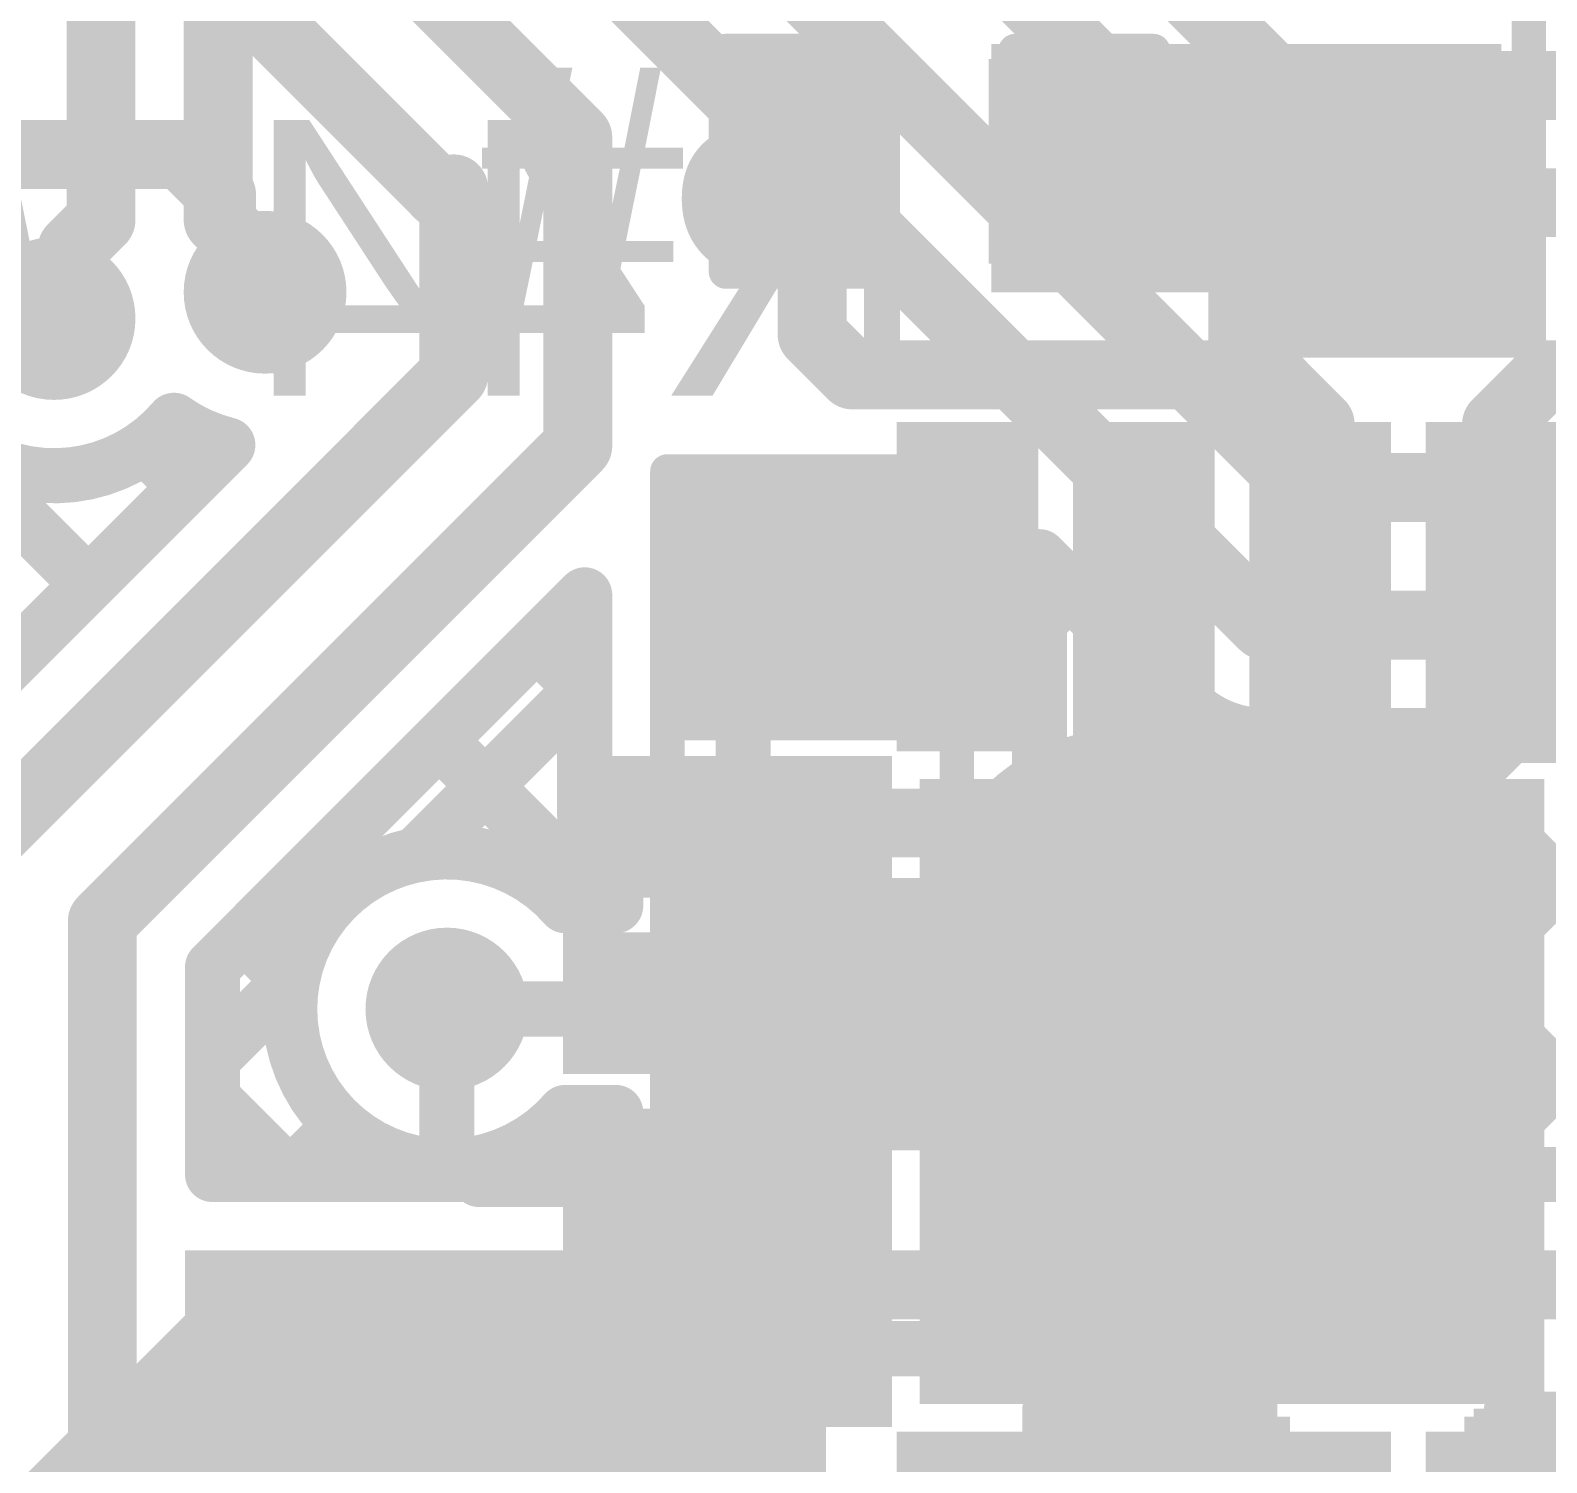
# Model space of a CAD drawing. Header units: millimetres. Extents: x -0.64 to 2.98, y -0.65 to 2.86.
# Drawn here: x 0.4636 to 0.6836, y 0.5372 to 0.745 of the extents above; entities that cross this region are included whole.
import ezdxf

# ---------------------------------------------------------------- set-up
doc = ezdxf.new("R2010")
doc.units = ezdxf.units.MM
doc.header["$MEASUREMENT"] = 0
for name, color, linetype in [('BottomLayer', 5, 'Continuous'), ('BottomOverlay', 54, 'Continuous'), ('BottomPaste', 16, 'Continuous'), ('BottomSolder', 6, 'Continuous'), ('Mechanical2', 216, 'Continuous'), ('TopLayer', 1, 'Continuous'), ('TopOverlay', 2, 'Continuous'), ('TopPaste', 8, 'Continuous'), ('TopSolder', 216, 'Continuous'), ('ViaHoleLayer', 16, 'Continuous')]:
    doc.layers.add(name, color=color, linetype=linetype)
doc.styles.add('Arial', font='', dxfattribs={"height": 0.2})
doc.styles.get('Arial').set_extended_font_data('Arial')

# ---------------------------------------------------------------- blocks, each defined once
blk = doc.blocks.new('C___0402_22')
at = {"layer": 'TopLayer'}
for points in [[(-0.0275, -0.0125), (-0.0275, 0.0125), (-0.0095, 0.0125), (-0.0095, -0.0125)], [(0.0095, -0.0125), (0.0095, 0.0125), (0.0275, 0.0125), (0.0275, -0.0125)]]:
    blk.add_hatch(color=1, dxfattribs=at).paths.add_polyline_path(points)
at = {"layer": 'TopPaste'}
for points in [[(-0.0275, -0.0125), (-0.0275, 0.0125), (-0.0095, 0.0125), (-0.0095, -0.0125)], [(0.0095, -0.0125), (0.0095, 0.0125), (0.0275, 0.0125), (0.0275, -0.0125)]]:
    blk.add_hatch(color=8, dxfattribs=at).paths.add_polyline_path(points)
at = {"layer": 'TopSolder'}
for points in [[(-0.02986, -0.01486), (-0.02986, 0.01486), (-0.00714, 0.01486), (-0.00714, -0.01486)], [(0.00714, -0.01486), (0.00714, 0.01486), (0.02986, 0.01486), (0.02986, -0.01486)]]:
    blk.add_hatch(color=216, dxfattribs=at).paths.add_polyline_path(points)
at = {"layer": 'TopOverlay', "const_width": 0.005}
for points in [[(-0.031, 0.016), (-0.031, -0.016)], [(-0.011, 0.016), (-0.031, 0.016)], [(0.031, 0.016), (0.011, 0.016)], [(0.031, 0.016), (0.031, -0.016)], [(-0.011, -0.016), (-0.031, -0.016)], [(0.031, -0.016), (0.011, -0.016)]]:
    blk.add_lwpolyline(points, dxfattribs=at)
at = {"layer": 'TopOverlay', "const_width": 0.0025}
for points in [[(-0.03225, 0.016, 1), (-0.02975, 0.016, 1)], [(-0.03225, 0.016, 1), (-0.02975, 0.016, 1)], [(-0.01225, 0.016, 1), (-0.00975, 0.016, 1)], [(0.00975, 0.016, 1), (0.01225, 0.016, 1)], [(0.02975, 0.016, 1), (0.03225, 0.016, 1)], [(0.02975, 0.016, 1), (0.03225, 0.016, 1)], [(-0.03225, -0.016, 1), (-0.02975, -0.016, 1)], [(-0.03225, -0.016, 1), (-0.02975, -0.016, 1)], [(-0.01225, -0.016, 1), (-0.00975, -0.016, 1)], [(0.00975, -0.016, 1), (0.01225, -0.016, 1)], [(0.02975, -0.016, 1), (0.03225, -0.016, 1)], [(0.02975, -0.016, 1), (0.03225, -0.016, 1)]]:
    blk.add_lwpolyline(points, format="xyb", close=True, dxfattribs=at)
blk = doc.blocks.new('RES_0603_B_80')
at = {"layer": 'BottomLayer'}
for points in [[(-0.045, -0.0175), (-0.045, 0.0175), (-0.015, 0.0175), (-0.015, -0.0175)], [(0.015, -0.0175), (0.015, 0.0175), (0.045, 0.0175), (0.045, -0.0175)]]:
    blk.add_hatch(color=5, dxfattribs=at).paths.add_polyline_path(points)
at = {"layer": 'BottomPaste'}
for points in [[(-0.045, -0.0175), (-0.045, 0.0175), (-0.015, 0.0175), (-0.015, -0.0175)], [(0.015, -0.0175), (0.015, 0.0175), (0.045, 0.0175), (0.045, -0.0175)]]:
    blk.add_hatch(color=16, dxfattribs=at).paths.add_polyline_path(points)
at = {"layer": 'BottomSolder'}
for points in [[(-0.049, -0.0215), (-0.049, 0.0215), (-0.011, 0.0215), (-0.011, -0.0215)], [(0.011, -0.0215), (0.011, 0.0215), (0.049, 0.0215), (0.049, -0.0215)]]:
    blk.add_hatch(color=6, dxfattribs=at).paths.add_polyline_path(points)
at = {"layer": 'BottomOverlay', "const_width": 0.005}
for points in [[(0.048, 0.021), (-0.048, 0.021)], [(-0.048, -0.021), (-0.048, 0.021)], [(0.048, -0.021), (0.048, 0.021)], [(0.048, -0.021), (-0.048, -0.021)]]:
    blk.add_lwpolyline(points, dxfattribs=at)
at = {"layer": 'BottomOverlay', "const_width": 0.0025}
for points in [[(-0.04925, 0.021, 1), (-0.04675, 0.021, 1)], [(-0.04925, 0.021, 1), (-0.04675, 0.021, 1)], [(0.04675, 0.021, 1), (0.04925, 0.021, 1)], [(0.04675, 0.021, 1), (0.04925, 0.021, 1)], [(-0.04925, -0.021, 1), (-0.04675, -0.021, 1)], [(-0.04925, -0.021, 1), (-0.04675, -0.021, 1)], [(0.04675, -0.021, 1), (0.04925, -0.021, 1)], [(0.04675, -0.021, 1), (0.04925, -0.021, 1)]]:
    blk.add_lwpolyline(points, format="xyb", close=True, dxfattribs=at)
blk = doc.blocks.new('16_TQFN__4X4__91')
at = {"layer": 'TopLayer'}
for points in [[(-0.04469, 0.05335), (-0.04469, 0.09311), (-0.03209, 0.09311), (-0.03209, 0.05335)], [(-0.01909, 0.05335), (-0.01909, 0.09311), (-0.0065, 0.09311), (-0.0065, 0.05335)], [(0.0065, 0.05335), (0.0065, 0.09311), (0.01909, 0.09311), (0.01909, 0.05335)], [(0.03209, 0.05335), (0.03209, 0.09311), (0.04469, 0.09311), (0.04469, 0.05335)], [(-0.09311, 0.04469), (-0.05335, 0.04469), (-0.05335, 0.03209), (-0.09311, 0.03209)], [(0.05335, 0.04469), (0.09311, 0.04469), (0.09311, 0.03209), (0.05335, 0.03209)], [(-0.04134, 0.04134), (0.04134, 0.04134), (0.04134, -0.04134), (-0.04134, -0.04134)], [(-0.09311, 0.01909), (-0.05335, 0.01909), (-0.05335, 0.0065), (-0.09311, 0.0065)], [(0.05335, 0.01909), (0.09311, 0.01909), (0.09311, 0.0065), (0.05335, 0.0065)], [(-0.09311, -0.0065), (-0.05335, -0.0065), (-0.05335, -0.01909), (-0.09311, -0.01909)], [(0.05335, -0.0065), (0.09311, -0.0065), (0.09311, -0.01909), (0.05335, -0.01909)], [(-0.09311, -0.03209), (-0.05335, -0.03209), (-0.05335, -0.04468), (-0.09311, -0.04468)], [(0.05335, -0.03209), (0.09311, -0.03209), (0.09311, -0.04468), (0.05335, -0.04468)], [(-0.04469, -0.09311), (-0.04469, -0.05335), (-0.03209, -0.05335), (-0.03209, -0.09311)], [(-0.01909, -0.09311), (-0.01909, -0.05335), (-0.0065, -0.05335), (-0.0065, -0.09311)], [(0.0065, -0.09311), (0.0065, -0.05335), (0.01909, -0.05335), (0.01909, -0.09311)], [(0.03209, -0.09311), (0.03209, -0.05335), (0.04469, -0.05335), (0.04469, -0.09311)]]:
    blk.add_hatch(color=1, dxfattribs=at).paths.add_polyline_path(points)
at = {"layer": 'TopPaste'}
for points in [[(-0.04469, 0.05335), (-0.04469, 0.09311), (-0.03209, 0.09311), (-0.03209, 0.05335)], [(-0.01909, 0.05335), (-0.01909, 0.09311), (-0.0065, 0.09311), (-0.0065, 0.05335)], [(0.0065, 0.05335), (0.0065, 0.09311), (0.01909, 0.09311), (0.01909, 0.05335)], [(0.03209, 0.05335), (0.03209, 0.09311), (0.04469, 0.09311), (0.04469, 0.05335)], [(-0.09311, 0.04469), (-0.05335, 0.04469), (-0.05335, 0.03209), (-0.09311, 0.03209)], [(0.05335, 0.04469), (0.09311, 0.04469), (0.09311, 0.03209), (0.05335, 0.03209)], [(-0.02598, 0.02598), (0.02598, 0.02598), (0.02598, -0.02598), (-0.02598, -0.02598)], [(-0.09311, 0.01909), (-0.05335, 0.01909), (-0.05335, 0.0065), (-0.09311, 0.0065)], [(0.05335, 0.01909), (0.09311, 0.01909), (0.09311, 0.0065), (0.05335, 0.0065)], [(-0.09311, -0.0065), (-0.05335, -0.0065), (-0.05335, -0.01909), (-0.09311, -0.01909)], [(0.05335, -0.0065), (0.09311, -0.0065), (0.09311, -0.01909), (0.05335, -0.01909)], [(-0.09311, -0.03209), (-0.05335, -0.03209), (-0.05335, -0.04468), (-0.09311, -0.04468)], [(0.05335, -0.03209), (0.09311, -0.03209), (0.09311, -0.04468), (0.05335, -0.04468)], [(-0.04469, -0.09311), (-0.04469, -0.05335), (-0.03209, -0.05335), (-0.03209, -0.09311)], [(-0.01909, -0.09311), (-0.01909, -0.05335), (-0.0065, -0.05335), (-0.0065, -0.09311)], [(0.0065, -0.09311), (0.0065, -0.05335), (0.01909, -0.05335), (0.01909, -0.09311)], [(0.03209, -0.09311), (0.03209, -0.05335), (0.04469, -0.05335), (0.04469, -0.09311)]]:
    blk.add_hatch(color=8, dxfattribs=at).paths.add_polyline_path(points)
at = {"layer": 'TopSolder'}
for points in [[(-0.04868, 0.04935), (-0.04868, 0.09711), (-0.02809, 0.09711), (-0.02809, 0.04935)], [(-0.02309, 0.04935), (-0.02309, 0.09711), (-0.0025, 0.09711), (-0.0025, 0.04935)], [(0.0025, 0.04935), (0.0025, 0.09711), (0.02309, 0.09711), (0.02309, 0.04935)], [(0.02809, 0.04935), (0.02809, 0.09711), (0.04868, 0.09711), (0.04868, 0.04935)], [(-0.09711, 0.04869), (-0.04935, 0.04869), (-0.04935, 0.02809), (-0.09711, 0.02809)], [(0.04935, 0.04869), (0.09711, 0.04869), (0.09711, 0.02809), (0.04935, 0.02809)], [(-0.04534, 0.04534), (0.04534, 0.04534), (0.04534, -0.04534), (-0.04534, -0.04534)], [(-0.09711, 0.02309), (-0.04935, 0.02309), (-0.04935, 0.0025), (-0.09711, 0.0025)], [(0.04935, 0.02309), (0.09711, 0.02309), (0.09711, 0.0025), (0.04935, 0.0025)], [(-0.09711, -0.0025), (-0.04935, -0.0025), (-0.04935, -0.02309), (-0.09711, -0.02309)], [(0.04935, -0.0025), (0.09711, -0.0025), (0.09711, -0.02309), (0.04935, -0.02309)], [(-0.09711, -0.02809), (-0.04935, -0.02809), (-0.04935, -0.04868), (-0.09711, -0.04868)], [(0.04935, -0.02809), (0.09711, -0.02809), (0.09711, -0.04868), (0.04935, -0.04868)], [(-0.04868, -0.09711), (-0.04868, -0.04935), (-0.02809, -0.04935), (-0.02809, -0.09711)], [(-0.02309, -0.09711), (-0.02309, -0.04935), (-0.0025, -0.04935), (-0.0025, -0.09711)], [(0.0025, -0.09711), (0.0025, -0.04935), (0.02309, -0.04935), (0.02309, -0.09711)], [(0.02809, -0.09711), (0.02809, -0.04935), (0.04868, -0.04935), (0.04868, -0.09711)]]:
    blk.add_hatch(color=216, dxfattribs=at).paths.add_polyline_path(points)
at = {"layer": 'TopOverlay', "const_width": 0.005}
for points in [[(-0.08071, 0.08071), (-0.08071, 0.05728)], [(-0.08071, 0.08071), (-0.05728, 0.08071)], [(0.05728, 0.08071), (0.08071, 0.08071)], [(0.08071, 0.08071), (0.08071, 0.05728)], [(-0.105, 0.043), (-0.1, 0.038)], [(-0.105, 0.043), (-0.105, 0.033)], [(-0.1, 0.038), (-0.105, 0.033)], [(-0.08071, -0.05728), (-0.08071, -0.08071)], [(0.08071, -0.05728), (0.08071, -0.08071)], [(-0.08071, -0.08071), (-0.05728, -0.08071)], [(0.05728, -0.08071), (0.08071, -0.08071)]]:
    blk.add_lwpolyline(points, dxfattribs=at)
at = {"layer": 'TopOverlay', "const_width": 0.0025}
for points in [[(-0.08196, 0.08071, 1), (-0.07946, 0.08071, 1)], [(-0.08196, 0.08071, 1), (-0.07946, 0.08071, 1)], [(-0.05853, 0.08071, 1), (-0.05603, 0.08071, 1)], [(0.05603, 0.08071, 1), (0.05853, 0.08071, 1)], [(0.07946, 0.08071, 1), (0.08196, 0.08071, 1)], [(0.07946, 0.08071, 1), (0.08196, 0.08071, 1)], [(-0.08196, 0.05728, 1), (-0.07946, 0.05728, 1)], [(0.07946, 0.05728, 1), (0.08196, 0.05728, 1)], [(-0.10625, 0.043, 1), (-0.10375, 0.043, 1)], [(-0.10625, 0.043, 1), (-0.10375, 0.043, 1)], [(-0.10125, 0.038, 1), (-0.09875, 0.038, 1)], [(-0.10125, 0.038, 1), (-0.09875, 0.038, 1)], [(-0.10625, 0.033, 1), (-0.10375, 0.033, 1)], [(-0.10625, 0.033, 1), (-0.10375, 0.033, 1)], [(-0.08196, -0.05728, 1), (-0.07946, -0.05728, 1)], [(0.07946, -0.05728, 1), (0.08196, -0.05728, 1)], [(-0.08196, -0.08071, 1), (-0.07946, -0.08071, 1)], [(-0.08196, -0.08071, 1), (-0.07946, -0.08071, 1)], [(-0.05853, -0.08071, 1), (-0.05603, -0.08071, 1)], [(0.05603, -0.08071, 1), (0.05853, -0.08071, 1)], [(0.07946, -0.08071, 1), (0.08196, -0.08071, 1)], [(0.07946, -0.08071, 1), (0.08196, -0.08071, 1)]]:
    blk.add_lwpolyline(points, format="xyb", close=True, dxfattribs=at)
blk = doc.blocks.new('SOLDER_BRIDGE_105')
at = {"layer": 'TopLayer'}
for points in [[(-0.045, -0.0175), (-0.045, 0.0175), (-0.015, 0.0175), (-0.015, -0.0175)], [(0.015, -0.0175), (0.015, 0.0175), (0.045, 0.0175), (0.045, -0.0175)]]:
    blk.add_hatch(color=1, dxfattribs=at).paths.add_polyline_path(points)
at = {"layer": 'TopPaste'}
for points in [[(-0.045, -0.0175), (-0.045, 0.0175), (-0.015, 0.0175), (-0.015, -0.0175)], [(0.015, -0.0175), (0.015, 0.0175), (0.045, 0.0175), (0.045, -0.0175)]]:
    blk.add_hatch(color=8, dxfattribs=at).paths.add_polyline_path(points)
at = {"layer": 'TopSolder'}
for points in [[(-0.049, -0.0215), (-0.049, 0.0215), (-0.011, 0.0215), (-0.011, -0.0215)], [(0.011, -0.0215), (0.011, 0.0215), (0.049, 0.0215), (0.049, -0.0215)]]:
    blk.add_hatch(color=216, dxfattribs=at).paths.add_polyline_path(points)
at = {"layer": 'TopOverlay', "const_width": 0.005}
for points in [[(-0.05, -0.022), (-0.05, 0.022)], [(0.05, 0.022), (-0.05, 0.022)], [(0.05, -0.022), (0.05, 0.022)], [(0.05, -0.022), (-0.05, -0.022)]]:
    blk.add_lwpolyline(points, dxfattribs=at)
at = {"layer": 'TopOverlay', "const_width": 0.0025}
for points in [[(-0.05125, 0.022, 1), (-0.04875, 0.022, 1)], [(-0.05125, 0.022, 1), (-0.04875, 0.022, 1)], [(0.04875, 0.022, 1), (0.05125, 0.022, 1)], [(0.04875, 0.022, 1), (0.05125, 0.022, 1)], [(-0.05125, -0.022, 1), (-0.04875, -0.022, 1)], [(-0.05125, -0.022, 1), (-0.04875, -0.022, 1)], [(0.04875, -0.022, 1), (0.05125, -0.022, 1)], [(0.04875, -0.022, 1), (0.05125, -0.022, 1)]]:
    blk.add_lwpolyline(points, format="xyb", close=True, dxfattribs=at)
blk = doc.blocks.new('CAP_0603_B_344')
at = {"layer": 'BottomLayer'}
for points in [[(-0.045, -0.0175), (-0.045, 0.0175), (-0.015, 0.0175), (-0.015, -0.0175)], [(0.015, -0.0175), (0.015, 0.0175), (0.045, 0.0175), (0.045, -0.0175)]]:
    blk.add_hatch(color=5, dxfattribs=at).paths.add_polyline_path(points)
at = {"layer": 'BottomPaste'}
for points in [[(-0.045, -0.0175), (-0.045, 0.0175), (-0.015, 0.0175), (-0.015, -0.0175)], [(0.015, -0.0175), (0.015, 0.0175), (0.045, 0.0175), (0.045, -0.0175)]]:
    blk.add_hatch(color=16, dxfattribs=at).paths.add_polyline_path(points)
at = {"layer": 'BottomSolder'}
for points in [[(-0.04736, -0.01986), (-0.04736, 0.01986), (-0.01264, 0.01986), (-0.01264, -0.01986)], [(0.01264, -0.01986), (0.01264, 0.01986), (0.04736, 0.01986), (0.04736, -0.01986)]]:
    blk.add_hatch(color=6, dxfattribs=at).paths.add_polyline_path(points)
at = {"layer": 'BottomOverlay', "const_width": 0.005}
for points in [[(-0.049, 0.021), (-0.049, -0.021)], [(-0.018, 0.021), (-0.049, 0.021)], [(0.049, 0.021), (0.018, 0.021)], [(0.049, 0.021), (0.049, -0.021)], [(-0.018, -0.021), (-0.049, -0.021)], [(0.049, -0.021), (0.018, -0.021)]]:
    blk.add_lwpolyline(points, dxfattribs=at)
at = {"layer": 'BottomOverlay', "const_width": 0.0025}
for points in [[(-0.05025, 0.021, 1), (-0.04775, 0.021, 1)], [(-0.05025, 0.021, 1), (-0.04775, 0.021, 1)], [(-0.01925, 0.021, 1), (-0.01675, 0.021, 1)], [(0.01675, 0.021, 1), (0.01925, 0.021, 1)], [(0.04775, 0.021, 1), (0.05025, 0.021, 1)], [(0.04775, 0.021, 1), (0.05025, 0.021, 1)], [(-0.05025, -0.021, 1), (-0.04775, -0.021, 1)], [(-0.05025, -0.021, 1), (-0.04775, -0.021, 1)], [(-0.01925, -0.021, 1), (-0.01675, -0.021, 1)], [(0.01675, -0.021, 1), (0.01925, -0.021, 1)], [(0.04775, -0.021, 1), (0.05025, -0.021, 1)], [(0.04775, -0.021, 1), (0.05025, -0.021, 1)]]:
    blk.add_lwpolyline(points, format="xyb", close=True, dxfattribs=at)

msp = doc.modelspace()

# ---------------------------------------------------------------- hatches: boundary and pattern name
at = {"layer": 'BottomLayer'}
h = msp.add_hatch(color=5, dxfattribs=at)
edge = h.paths.add_edge_path()
edge.add_arc((0.49762, 0.707), 0.01181, 0, 360)
h = msp.add_hatch(color=5, dxfattribs=at)
edge = h.paths.add_edge_path()
edge.add_arc((0.467, 0.70319), 0.01181, 0, 360)
for points in [[(0.555, 0.642), (0.599, 0.642), (0.599, 0.683), (0.555, 0.683)], [(0.486, 0.458), (0.579, 0.458), (0.579, 0.568), (0.486, 0.568)], [(0.614, 0.44), (0.6445, 0.44), (0.6445, 0.546), (0.614, 0.546)], [(0.673, 0.506), (0.723, 0.506), (0.723, 0.545), (0.673, 0.545)]]:
    msp.add_hatch(color=5, dxfattribs=at).paths.add_polyline_path(points)
h = msp.add_hatch(color=5, dxfattribs=at)
edge = h.paths.add_edge_path()
edge.add_arc((0.567, 0.665), 0.01181, 0, 360)
h = msp.add_hatch(color=5, dxfattribs=at)
edge = h.paths.add_edge_path()
edge.add_arc((0.623, 0.61407), 0.01181, 0, 360)
h = msp.add_hatch(color=5, dxfattribs=at)
edge = h.paths.add_edge_path()
edge.add_arc((0.65, 0.61407), 0.01181, 0, 360)
h = msp.add_hatch(color=5, dxfattribs=at)
edge = h.paths.add_edge_path()
edge.add_arc((0.524, 0.603), 0.01181, 0, 360)
h = msp.add_hatch(color=5, dxfattribs=at)
edge = h.paths.add_edge_path()
edge.add_arc((0.623, 0.58807), 0.01181, 0, 360)
h = msp.add_hatch(color=5, dxfattribs=at)
edge = h.paths.add_edge_path()
edge.add_arc((0.65, 0.58807), 0.01181, 0, 360)
h = msp.add_hatch(color=5, dxfattribs=at)
edge = h.paths.add_edge_path()
edge.add_arc((0.499, 0.556), 0.01181, 0, 360)
at = {"layer": 'BottomSolder'}
h = msp.add_hatch(color=6, dxfattribs=at)
edge = h.paths.add_edge_path()
edge.add_arc((0.49762, 0.707), 0.00791, 0, 360)
h = msp.add_hatch(color=6, dxfattribs=at)
edge = h.paths.add_edge_path()
edge.add_arc((0.467, 0.70319), 0.00791, 0, 360)
h = msp.add_hatch(color=6, dxfattribs=at)
edge = h.paths.add_edge_path()
edge.add_arc((0.567, 0.665), 0.00791, 0, 360)
h = msp.add_hatch(color=6, dxfattribs=at)
edge = h.paths.add_edge_path()
edge.add_arc((0.623, 0.61407), 0.00791, 0, 360)
h = msp.add_hatch(color=6, dxfattribs=at)
edge = h.paths.add_edge_path()
edge.add_arc((0.65, 0.61407), 0.00791, 0, 360)
h = msp.add_hatch(color=6, dxfattribs=at)
edge = h.paths.add_edge_path()
edge.add_arc((0.524, 0.603), 0.00791, 0, 360)
h = msp.add_hatch(color=6, dxfattribs=at)
edge = h.paths.add_edge_path()
edge.add_arc((0.623, 0.58807), 0.00791, 0, 360)
h = msp.add_hatch(color=6, dxfattribs=at)
edge = h.paths.add_edge_path()
edge.add_arc((0.65, 0.58807), 0.00791, 0, 360)
h = msp.add_hatch(color=6, dxfattribs=at)
edge = h.paths.add_edge_path()
edge.add_arc((0.499, 0.556), 0.00791, 0, 360)
at = {"layer": 'TopLayer'}
msp.add_hatch(color=1, dxfattribs=at).paths.add_polyline_path([(0.677, 0.743), (0.603, 0.743), (0.603, 0.707), (0.677, 0.707)])
h = msp.add_hatch(color=1, dxfattribs=at)
edge = h.paths.add_edge_path()
edge.add_arc((0.49762, 0.707), 0.01181, 0, 360)
h = msp.add_hatch(color=1, dxfattribs=at)
edge = h.paths.add_edge_path()
edge.add_arc((0.467, 0.70319), 0.01181, 0, 360)
h = msp.add_hatch(color=1, dxfattribs=at)
edge = h.paths.add_edge_path()
edge.add_arc((0.567, 0.665), 0.01181, 0, 360)
h = msp.add_hatch(color=1, dxfattribs=at)
edge = h.paths.add_edge_path()
edge.add_arc((0.623, 0.61407), 0.01181, 0, 360)
h = msp.add_hatch(color=1, dxfattribs=at)
edge = h.paths.add_edge_path()
edge.add_arc((0.65, 0.61407), 0.01181, 0, 360)
h = msp.add_hatch(color=1, dxfattribs=at)
edge = h.paths.add_edge_path()
edge.add_arc((0.524, 0.603), 0.01181, 0, 360)
h = msp.add_hatch(color=1, dxfattribs=at)
edge = h.paths.add_edge_path()
edge.add_arc((0.623, 0.58807), 0.01181, 0, 360)
h = msp.add_hatch(color=1, dxfattribs=at)
edge = h.paths.add_edge_path()
edge.add_arc((0.65, 0.58807), 0.01181, 0, 360)
h = msp.add_hatch(color=1, dxfattribs=at)
edge = h.paths.add_edge_path()
edge.add_arc((0.499, 0.556), 0.01181, 0, 360)
at = {"layer": 'TopSolder'}
h = msp.add_hatch(color=216, dxfattribs=at)
edge = h.paths.add_edge_path()
edge.add_arc((0.49762, 0.707), 0.00791, 0, 360)
h = msp.add_hatch(color=216, dxfattribs=at)
edge = h.paths.add_edge_path()
edge.add_arc((0.467, 0.70319), 0.00791, 0, 360)
h = msp.add_hatch(color=216, dxfattribs=at)
edge = h.paths.add_edge_path()
edge.add_arc((0.567, 0.665), 0.00791, 0, 360)
h = msp.add_hatch(color=216, dxfattribs=at)
edge = h.paths.add_edge_path()
edge.add_arc((0.623, 0.61407), 0.00791, 0, 360)
h = msp.add_hatch(color=216, dxfattribs=at)
edge = h.paths.add_edge_path()
edge.add_arc((0.65, 0.61407), 0.00791, 0, 360)
h = msp.add_hatch(color=216, dxfattribs=at)
edge = h.paths.add_edge_path()
edge.add_arc((0.524, 0.603), 0.00791, 0, 360)
h = msp.add_hatch(color=216, dxfattribs=at)
edge = h.paths.add_edge_path()
edge.add_arc((0.623, 0.58807), 0.00791, 0, 360)
h = msp.add_hatch(color=216, dxfattribs=at)
edge = h.paths.add_edge_path()
edge.add_arc((0.65, 0.58807), 0.00791, 0, 360)
h = msp.add_hatch(color=216, dxfattribs=at)
edge = h.paths.add_edge_path()
edge.add_arc((0.499, 0.556), 0.00791, 0, 360)
at = {"layer": 'ViaHoleLayer'}
h = msp.add_hatch(color=16, dxfattribs=at)
edge = h.paths.add_edge_path()
edge.add_arc((0.49762, 0.707), 0.00591, 0, 360)
h = msp.add_hatch(color=16, dxfattribs=at)
edge = h.paths.add_edge_path()
edge.add_arc((0.467, 0.70319), 0.00591, 0, 360)
h = msp.add_hatch(color=16, dxfattribs=at)
edge = h.paths.add_edge_path()
edge.add_arc((0.567, 0.665), 0.00591, 0, 360)
h = msp.add_hatch(color=16, dxfattribs=at)
edge = h.paths.add_edge_path()
edge.add_arc((0.623, 0.61407), 0.00591, 0, 360)
h = msp.add_hatch(color=16, dxfattribs=at)
edge = h.paths.add_edge_path()
edge.add_arc((0.65, 0.61407), 0.00591, 0, 360)
h = msp.add_hatch(color=16, dxfattribs=at)
edge = h.paths.add_edge_path()
edge.add_arc((0.524, 0.603), 0.00591, 0, 360)
h = msp.add_hatch(color=16, dxfattribs=at)
edge = h.paths.add_edge_path()
edge.add_arc((0.623, 0.58807), 0.00591, 0, 360)
h = msp.add_hatch(color=16, dxfattribs=at)
edge = h.paths.add_edge_path()
edge.add_arc((0.65, 0.58807), 0.00591, 0, 360)
h = msp.add_hatch(color=16, dxfattribs=at)
edge = h.paths.add_edge_path()
edge.add_arc((0.499, 0.556), 0.00591, 0, 360)

# ---------------------------------------------------------------- linework, layer by layer
at = {"layer": 'BottomLayer'}
for points, const_width in [([(0.47027, 0.88769), (0.63796, 0.72)], 0.01), ([(0.50264, 0.87936), (0.645, 0.737)], 0.01), ([(0.48271, 0.844), (0.64802, 0.67869)], 0.01), ([(0.47725, 0.824), (0.64257, 0.65869)], 0.01), ([(0.49927, 0.77319), (0.543, 0.72946)], 0.01), ([(0.49098, 0.75319), (0.523, 0.72117)], 0.01), ([(0.645, 0.737), (1.19196, 0.737)], 0.01), ([(0.543, 0.68472), (0.543, 0.72946)], 0.01), ([(-0.31046, 0.727), (0.48545, 0.727)], 0.01), ([(0.48545, 0.727), (0.49131, 0.72114)], 0.01), ([(0.523, 0.72117), (0.52417, 0.72117)], 0.01), ([(0.52417, 0.72117), (0.525, 0.722)], 0.01), ([(0.525, 0.695), (0.525, 0.722)], 0.01), ([(0.49131, 0.717), (0.49131, 0.72114)], 0.01), ([(0.63796, 0.72), (0.9645, 0.72)], 0.01), ([(0.4575, 0.709), (0.46331, 0.70319)], 0.01), ([(0.46331, 0.70319), (0.467, 0.70319)], 0.01), ([(0.454, 0.624), (0.525, 0.695)], 0.01), ([(0.44359, 0.693), (0.47198, 0.66461)], 0.008), ([(0.4427, 0.63533), (0.49221, 0.68484)], 0.008), ([(0.474, 0.61572), (0.543, 0.68472)], 0.01), ([(0.48025, 0.68462), (0.48612, 0.67875)], 0.008), ([(0.4219, 0.64085), (0.46199, 0.68094)], 0.008), ([(0.64802, 0.67869), (0.803, 0.67869)], 0.01), ([(0.61, 0.66863), (0.63124, 0.64739)], 0.008), ([(0.61, 0.63636), (0.61, 0.66863)], 0.008), ([(0.61, 0.66801), (0.64011, 0.63791)], 0.008), ([(0.49, 0.60909), (0.544, 0.66309)], 0.008), ([(0.544, 0.631), (0.544, 0.66309)], 0.008), ([(0.61, 0.65924), (0.61469, 0.66394)], 0.008), ([(0.64257, 0.65869), (0.803, 0.65869)], 0.01), ([(0.53704, 0.65612), (0.544, 0.64916)], 0.008), ([(0.51956, 0.62538), (0.544, 0.64981)], 0.008), ([(0.61853, 0.63949), (0.62883, 0.64979)], 0.008), ([(0.52289, 0.64198), (0.54687, 0.618)], 0.008), ([(0.64257, 0.64269), (0.79185, 0.64269)], 0.008), ([(0.66361, 0.64269), (0.6915, 0.6148)], 0.008), ([(0.66809, 0.63248), (0.6783, 0.64269)], 0.008), ([(0.623, 0.61407), (0.623, 0.63588)], 0.01), ([(0.65, 0.61407), (0.65, 0.63588)], 0.01), ([(0.544, 0.631), (0.60352, 0.631)], 0.008), ([(0.50875, 0.62784), (0.51339, 0.6232)], 0.008), ([(0.5485, 0.629), (0.60195, 0.629)], 0.008), ([(0.5485, 0.618), (0.5485, 0.629)], 0.008), ([(0.67571, 0.61182), (0.6915, 0.62761)], 0.008), ([(0.67571, 0.61182), (0.6915, 0.62761)], 0.008), ([(0.54085, 0.61838), (0.5485, 0.62603)], 0.008), ([(0.474, 0.41672), (0.474, 0.61572)], 0.01), ([(0.54119, 0.618), (0.5485, 0.618)], 0.008), ([(0.65, 0.61407), (0.67181, 0.61407)], 0.01), ([(0.49461, 0.6137), (0.50151, 0.6068)], 0.008), ([(0.49, 0.579), (0.49, 0.60909)], 0.008), ([(0.49, 0.59581), (0.50162, 0.60744)], 0.008), ([(0.67384, 0.60417), (0.6915, 0.58651)], 0.008), ([(0.524, 0.603), (0.577, 0.603)], 0.008), ([(0.67534, 0.58316), (0.6915, 0.59932)], 0.008), ([(0.49, 0.59002), (0.50102, 0.579)], 0.008), ([(0.54119, 0.588), (0.5485, 0.588)], 0.008), ([(0.5485, 0.579), (0.5485, 0.588)], 0.008), ([(0.65, 0.58807), (0.67181, 0.58807)], 0.01), ([(0.50147, 0.579), (0.50862, 0.58615)], 0.008), ([(0.49, 0.579), (0.5485, 0.579)], 0.008), ([(0.67417, 0.579), (0.6915, 0.579)], 0.008), ([(0.574, 0.563), (0.733, 0.563)], 0.01), ([(0.565, 0.49), (0.565, 0.542)], 0.008)]:
    msp.add_lwpolyline(points, dxfattribs=dict(at, const_width=const_width))
for points, const_width in [([(0.6425, 0.737, 1), (0.6475, 0.737, 1)], 0.005), ([(0.6425, 0.737, 1), (0.6475, 0.737, 1)], 0.005), ([(0.5405, 0.72946, 1), (0.5455, 0.72946, 1)], 0.005), ([(0.5405, 0.72946, 1), (0.5455, 0.72946, 1)], 0.005), ([(0.48295, 0.727, 1), (0.48795, 0.727, 1)], 0.005), ([(0.48295, 0.727, 1), (0.48795, 0.727, 1)], 0.005), ([(0.5205, 0.72117, 1), (0.5255, 0.72117, 1)], 0.005), ([(0.5205, 0.72117, 1), (0.5255, 0.72117, 1)], 0.005), ([(0.52167, 0.72117, 1), (0.52667, 0.72117, 1)], 0.005), ([(0.52167, 0.72117, 1), (0.52667, 0.72117, 1)], 0.005), ([(0.5225, 0.722, 1), (0.5275, 0.722, 1)], 0.005), ([(0.5225, 0.722, 1), (0.5275, 0.722, 1)], 0.005), ([(0.48881, 0.72114, 1), (0.49381, 0.72114, 1)], 0.005), ([(0.48881, 0.72114, 1), (0.49381, 0.72114, 1)], 0.005), ([(0.63546, 0.72, 1), (0.64046, 0.72, 1)], 0.005), ([(0.63546, 0.72, 1), (0.64046, 0.72, 1)], 0.005), ([(0.48881, 0.717, 1), (0.49381, 0.717, 1)], 0.005), ([(0.46081, 0.70319, 1), (0.46581, 0.70319, 1)], 0.005), ([(0.46081, 0.70319, 1), (0.46581, 0.70319, 1)], 0.005), ([(0.4645, 0.70319, 1), (0.4695, 0.70319, 1)], 0.005), ([(0.5225, 0.695, 1), (0.5275, 0.695, 1)], 0.005), ([(0.5225, 0.695, 1), (0.5275, 0.695, 1)], 0.005), ([(0.48239, 0.68842, 1), (0.48639, 0.68842, 1)], 0.004), ([(0.48239, 0.68842, 1), (0.48639, 0.68842, 1)], 0.004), ([(0.49021, 0.68484, 1), (0.49421, 0.68484, 1)], 0.004), ([(0.49021, 0.68484, 1), (0.49421, 0.68484, 1)], 0.004), ([(0.5405, 0.68472, 1), (0.5455, 0.68472, 1)], 0.005), ([(0.5405, 0.68472, 1), (0.5455, 0.68472, 1)], 0.005), ([(0.47825, 0.68462, 1), (0.48225, 0.68462, 1)], 0.004), ([(0.45999, 0.68094, 1), (0.46399, 0.68094, 1)], 0.004), ([(0.48412, 0.67875, 1), (0.48812, 0.67875, 1)], 0.004), ([(0.64552, 0.67869, 1), (0.65052, 0.67869, 1)], 0.005), ([(0.64552, 0.67869, 1), (0.65052, 0.67869, 1)], 0.005), ([(0.608, 0.66863, 1), (0.612, 0.66863, 1)], 0.004), ([(0.608, 0.66863, 1), (0.612, 0.66863, 1)], 0.004), ([(0.608, 0.66801, 1), (0.612, 0.66801, 1)], 0.004), ([(0.46998, 0.66461, 1), (0.47398, 0.66461, 1)], 0.004), ([(0.542, 0.66309, 1), (0.546, 0.66309, 1)], 0.004), ([(0.542, 0.66309, 1), (0.546, 0.66309, 1)], 0.004), ([(0.61269, 0.66394, 1), (0.61669, 0.66394, 1)], 0.004), ([(0.608, 0.65924, 1), (0.612, 0.65924, 1)], 0.004), ([(0.64007, 0.65869, 1), (0.64507, 0.65869, 1)], 0.005), ([(0.64007, 0.65869, 1), (0.64507, 0.65869, 1)], 0.005), ([(0.53504, 0.65612, 1), (0.53904, 0.65612, 1)], 0.004), ([(0.542, 0.64981, 1), (0.546, 0.64981, 1)], 0.004), ([(0.62683, 0.64979, 1), (0.63083, 0.64979, 1)], 0.004), ([(0.542, 0.64916, 1), (0.546, 0.64916, 1)], 0.004), ([(0.62924, 0.64739, 1), (0.63324, 0.64739, 1)], 0.004), ([(0.62924, 0.64739, 1), (0.63324, 0.64739, 1)], 0.004), ([(0.62925, 0.64738, 1), (0.63325, 0.64738, 1)], 0.004), ([(0.52089, 0.64198, 1), (0.52489, 0.64198, 1)], 0.004), ([(0.64057, 0.64269, 1), (0.64457, 0.64269, 1)], 0.004), ([(0.64057, 0.64269, 1), (0.64457, 0.64269, 1)], 0.004), ([(0.64057, 0.64269, 1), (0.64457, 0.64269, 1)], 0.004), ([(0.66161, 0.64269, 1), (0.66561, 0.64269, 1)], 0.004), ([(0.6763, 0.64269, 1), (0.6803, 0.64269, 1)], 0.004), ([(0.61653, 0.63949, 1), (0.62053, 0.63949, 1)], 0.004), ([(0.608, 0.63636, 1), (0.612, 0.63636, 1)], 0.004), ([(0.608, 0.63636, 1), (0.612, 0.63636, 1)], 0.004), ([(0.608, 0.63636, 1), (0.612, 0.63636, 1)], 0.004), ([(0.6205, 0.63588, 1), (0.6255, 0.63588, 1)], 0.005), ([(0.63811, 0.63791, 1), (0.64211, 0.63791, 1)], 0.004), ([(0.6475, 0.63588, 1), (0.6525, 0.63588, 1)], 0.005), ([(0.6345, 0.63607, 1), (0.6385, 0.63607, 1)], 0.004), ([(0.6345, 0.63607, 1), (0.6385, 0.63607, 1)], 0.004), ([(0.66609, 0.63248, 1), (0.67009, 0.63248, 1)], 0.004), ([(0.542, 0.631, 1), (0.546, 0.631, 1)], 0.004), ([(0.542, 0.631, 1), (0.546, 0.631, 1)], 0.004), ([(0.60152, 0.631, 1), (0.60552, 0.631, 1)], 0.004), ([(0.60152, 0.631, 1), (0.60552, 0.631, 1)], 0.004), ([(0.50675, 0.62784, 1), (0.51075, 0.62784, 1)], 0.004), ([(0.5465, 0.629, 1), (0.5505, 0.629, 1)], 0.004), ([(0.5465, 0.629, 1), (0.5505, 0.629, 1)], 0.004), ([(0.59995, 0.629, 1), (0.60395, 0.629, 1)], 0.004), ([(0.51756, 0.62538, 1), (0.52156, 0.62538, 1)], 0.004), ([(0.5465, 0.62603, 1), (0.5505, 0.62603, 1)], 0.004), ([(0.51139, 0.6232, 1), (0.51539, 0.6232, 1)], 0.004), ([(0.4715, 0.61572, 1), (0.4765, 0.61572, 1)], 0.005), ([(0.4715, 0.61572, 1), (0.4765, 0.61572, 1)], 0.005), ([(0.53885, 0.61838, 1), (0.54285, 0.61838, 1)], 0.004), ([(0.53919, 0.618, 1), (0.54319, 0.618, 1)], 0.004), ([(0.53919, 0.618, 1), (0.54319, 0.618, 1)], 0.004), ([(0.54487, 0.618, 1), (0.54887, 0.618, 1)], 0.004), ([(0.5465, 0.618, 1), (0.5505, 0.618, 1)], 0.004), ([(0.5465, 0.618, 1), (0.5505, 0.618, 1)], 0.004), ([(0.6205, 0.61407, 1), (0.6255, 0.61407, 1)], 0.005), ([(0.6475, 0.61407, 1), (0.6525, 0.61407, 1)], 0.005), ([(0.6475, 0.61407, 1), (0.6525, 0.61407, 1)], 0.005), ([(0.66931, 0.61407, 1), (0.67431, 0.61407, 1)], 0.005), ([(0.49261, 0.6137, 1), (0.49661, 0.6137, 1)], 0.004), ([(0.67381, 0.61407, 1), (0.67781, 0.61407, 1)], 0.004), ([(0.67381, 0.61407, 1), (0.67781, 0.61407, 1)], 0.004), ([(0.67371, 0.61182, 1), (0.67771, 0.61182, 1)], 0.004), ([(0.67371, 0.61182, 1), (0.67771, 0.61182, 1)], 0.004), ([(0.488, 0.60909, 1), (0.492, 0.60909, 1)], 0.004), ([(0.488, 0.60909, 1), (0.492, 0.60909, 1)], 0.004), ([(0.49951, 0.6068, 1), (0.50351, 0.6068, 1)], 0.004), ([(0.49962, 0.60744, 1), (0.50362, 0.60744, 1)], 0.004), ([(0.67184, 0.60417, 1), (0.67584, 0.60417, 1)], 0.004), ([(0.522, 0.603, 1), (0.526, 0.603, 1)], 0.004), ([(0.575, 0.603, 1), (0.579, 0.603, 1)], 0.004), ([(0.6703, 0.60107, 1), (0.6743, 0.60107, 1)], 0.004), ([(0.6703, 0.60107, 1), (0.6743, 0.60107, 1)], 0.004), ([(0.488, 0.59581, 1), (0.492, 0.59581, 1)], 0.004), ([(0.488, 0.59002, 1), (0.492, 0.59002, 1)], 0.004), ([(0.53919, 0.588, 1), (0.54319, 0.588, 1)], 0.004), ([(0.53919, 0.588, 1), (0.54319, 0.588, 1)], 0.004), ([(0.5465, 0.588, 1), (0.5505, 0.588, 1)], 0.004), ([(0.5465, 0.588, 1), (0.5505, 0.588, 1)], 0.004), ([(0.6475, 0.58807, 1), (0.6525, 0.58807, 1)], 0.005), ([(0.66931, 0.58807, 1), (0.67431, 0.58807, 1)], 0.005), ([(0.67381, 0.58807, 1), (0.67781, 0.58807, 1)], 0.004), ([(0.67381, 0.58807, 1), (0.67781, 0.58807, 1)], 0.004), ([(0.50662, 0.58615, 1), (0.51062, 0.58615, 1)], 0.004), ([(0.67334, 0.58316, 1), (0.67734, 0.58316, 1)], 0.004), ([(0.488, 0.579, 1), (0.492, 0.579, 1)], 0.004), ([(0.488, 0.579, 1), (0.492, 0.579, 1)], 0.004), ([(0.49902, 0.579, 1), (0.50302, 0.579, 1)], 0.004), ([(0.49947, 0.579, 1), (0.50347, 0.579, 1)], 0.004), ([(0.5465, 0.579, 1), (0.5505, 0.579, 1)], 0.004), ([(0.5465, 0.579, 1), (0.5505, 0.579, 1)], 0.004), ([(0.67217, 0.579, 1), (0.67617, 0.579, 1)], 0.004), ([(0.67217, 0.579, 1), (0.67617, 0.579, 1)], 0.004), ([(0.5715, 0.563, 1), (0.5765, 0.563, 1)], 0.005), ([(0.563, 0.542, 1), (0.567, 0.542, 1)], 0.004)]:
    msp.add_lwpolyline(points, format="xyb", close=True, dxfattribs=dict(at, const_width=const_width))
at = {"layer": 'BottomLayer', "const_width": 0.008}
for points in [[(0.48439, 0.68842, -0.538028), (0.44659, 0.693)], [(0.49221, 0.68484, -0.095186), (0.48439, 0.68842)], [(0.64257, 0.64269, -0.199231), (0.63124, 0.64739)], [(0.64257, 0.64269, -0.198912), (0.63125, 0.64738)], [(0.61, 0.63636, -0.276284), (0.6365, 0.63607)], [(0.6365, 0.63607, -0.586321), (0.67581, 0.61407)], [(0.60352, 0.631, -0.082026), (0.61, 0.63636)], [(0.54119, 0.588, -2.666434), (0.54119, 0.618)], [(0.67581, 0.61407, -0.132729), (0.6723, 0.60107)], [(0.6723, 0.60107, -0.132729), (0.67581, 0.58807)], [(0.67581, 0.58807, -0.08997), (0.67417, 0.579)]]:
    msp.add_lwpolyline(points, format="xyb", dxfattribs=at)
at = {"layer": 'Mechanical2', "const_width": 0.01}
msp.add_lwpolyline([(1.75783, 2.80917, -6.230382), (0.64896, 2.81029)], format="xyb", dxfattribs=at)
at = {"layer": 'TopLayer'}
for points, const_width in [([(0.47381, 0.7175), (0.47381, 1.01789)], 0.01), ([(0.49081, 0.7175), (0.49081, 1.01085)], 0.01), ([(0.577, 0.70086), (0.577, 0.726)], 0.01), ([(0.46961, 0.71329), (0.47381, 0.7175)], 0.01), ([(0.49081, 0.7175), (0.49762, 0.71069)], 0.01), ([(0.46961, 0.7058), (0.46961, 0.71329)], 0.01), ([(0.49762, 0.707), (0.49762, 0.71069)], 0.01), ([(0.467, 0.70319), (0.46961, 0.7058)], 0.01), ([(0.577, 0.70086), (0.58286, 0.695)], 0.01), ([(0.58286, 0.695), (0.64358, 0.695)], 0.01), ([(0.64358, 0.695), (0.65073, 0.68784)], 0.01), ([(0.67632, 0.68784), (0.68348, 0.695)], 0.01), ([(0.68348, 0.695), (0.78464, 0.695)], 0.01), ([(0.65073, 0.66429), (0.65073, 0.68784)], 0.01), ([(0.67632, 0.66429), (0.67632, 0.68784)], 0.01), ([(0.567, 0.63174), (0.567, 0.665)], 0.008), ([(0.64943, 0.66559), (0.65073, 0.66429)], 0.01), ([(0.62514, 0.60386), (0.62514, 0.66429)], 0.008), ([(0.56471, 0.62945), (0.567, 0.63174)], 0.008), ([(0.62514, 0.60386), (0.63794, 0.59106)], 0.008), ([(0.524, 0.58295), (0.524, 0.603)], 0.008), ([(0.6006, 0.55372), (0.63794, 0.59106)], 0.008), ([(0.524, 0.58295), (0.52869, 0.57827)], 0.008), ([(0.52869, 0.57827), (0.56471, 0.57827)], 0.008), ([(0.46392, 0.52092), (0.49847, 0.55547)], 0.022), ([(0.49825, 0.556), (0.49847, 0.55578)], 0.022), ([(0.49847, 0.55547), (0.49847, 0.55578)], 0.022), ([(0.56471, 0.53638), (0.56471, 0.55268)], 0.01), ([(0.56539, 0.552), (0.56711, 0.55372)], 0.008), ([(0.56711, 0.55372), (0.6006, 0.55372)], 0.008), ([(0.511, 0.528), (0.53568, 0.55268)], 0.008), ([(0.53568, 0.55268), (0.56471, 0.55268)], 0.008), ([(0.56471, 0.55268), (0.56539, 0.552)], 0.008)]:
    msp.add_lwpolyline(points, dxfattribs=dict(at, const_width=const_width))
for points, const_width in [([(0.5745, 0.726, 1), (0.5795, 0.726, 1)], 0.005), ([(0.47131, 0.7175, 1), (0.47631, 0.7175, 1)], 0.005), ([(0.47131, 0.7175, 1), (0.47631, 0.7175, 1)], 0.005), ([(0.48831, 0.7175, 1), (0.49331, 0.7175, 1)], 0.005), ([(0.48831, 0.7175, 1), (0.49331, 0.7175, 1)], 0.005), ([(0.46711, 0.71329, 1), (0.47211, 0.71329, 1)], 0.005), ([(0.46711, 0.71329, 1), (0.47211, 0.71329, 1)], 0.005), ([(0.49512, 0.71069, 1), (0.50012, 0.71069, 1)], 0.005), ([(0.49512, 0.71069, 1), (0.50012, 0.71069, 1)], 0.005), ([(0.46711, 0.7058, 1), (0.47211, 0.7058, 1)], 0.005), ([(0.46711, 0.7058, 1), (0.47211, 0.7058, 1)], 0.005), ([(0.49512, 0.707, 1), (0.50012, 0.707, 1)], 0.005), ([(0.4645, 0.70319, 1), (0.4695, 0.70319, 1)], 0.005), ([(0.5745, 0.70086, 1), (0.5795, 0.70086, 1)], 0.005), ([(0.5745, 0.70086, 1), (0.5795, 0.70086, 1)], 0.005), ([(0.58036, 0.695, 1), (0.58536, 0.695, 1)], 0.005), ([(0.58036, 0.695, 1), (0.58536, 0.695, 1)], 0.005), ([(0.64108, 0.695, 1), (0.64608, 0.695, 1)], 0.005), ([(0.64108, 0.695, 1), (0.64608, 0.695, 1)], 0.005), ([(0.68098, 0.695, 1), (0.68598, 0.695, 1)], 0.005), ([(0.68098, 0.695, 1), (0.68598, 0.695, 1)], 0.005), ([(0.64823, 0.68784, 1), (0.65323, 0.68784, 1)], 0.005), ([(0.64823, 0.68784, 1), (0.65323, 0.68784, 1)], 0.005), ([(0.67382, 0.68784, 1), (0.67882, 0.68784, 1)], 0.005), ([(0.67382, 0.68784, 1), (0.67882, 0.68784, 1)], 0.005), ([(0.565, 0.665, 1), (0.569, 0.665, 1)], 0.004), ([(0.64693, 0.66559, 1), (0.65193, 0.66559, 1)], 0.005), ([(0.64823, 0.66429, 1), (0.65323, 0.66429, 1)], 0.005), ([(0.64823, 0.66429, 1), (0.65323, 0.66429, 1)], 0.005), ([(0.67382, 0.66429, 1), (0.67882, 0.66429, 1)], 0.005), ([(0.62314, 0.66429, 1), (0.62714, 0.66429, 1)], 0.004), ([(0.565, 0.63174, 1), (0.569, 0.63174, 1)], 0.004), ([(0.565, 0.63174, 1), (0.569, 0.63174, 1)], 0.004), ([(0.56271, 0.62945, 1), (0.56671, 0.62945, 1)], 0.004), ([(0.62314, 0.60386, 1), (0.62714, 0.60386, 1)], 0.004), ([(0.62314, 0.60386, 1), (0.62714, 0.60386, 1)], 0.004), ([(0.522, 0.603, 1), (0.526, 0.603, 1)], 0.004), ([(0.63594, 0.59106, 1), (0.63994, 0.59106, 1)], 0.004), ([(0.63594, 0.59106, 1), (0.63994, 0.59106, 1)], 0.004), ([(0.522, 0.58295, 1), (0.526, 0.58295, 1)], 0.004), ([(0.522, 0.58295, 1), (0.526, 0.58295, 1)], 0.004), ([(0.52669, 0.57827, 1), (0.53069, 0.57827, 1)], 0.004), ([(0.52669, 0.57827, 1), (0.53069, 0.57827, 1)], 0.004), ([(0.56271, 0.57827, 1), (0.56671, 0.57827, 1)], 0.004), ([(0.49275, 0.556, 1), (0.50375, 0.556, 1)], 0.011), ([(0.49297, 0.55578, 1), (0.50397, 0.55578, 1)], 0.011), ([(0.49297, 0.55578, 1), (0.50397, 0.55578, 1)], 0.011), ([(0.49297, 0.55547, 1), (0.50397, 0.55547, 1)], 0.011), ([(0.49297, 0.55547, 1), (0.50397, 0.55547, 1)], 0.011), ([(0.56221, 0.55268, 1), (0.56721, 0.55268, 1)], 0.005), ([(0.56511, 0.55372, 1), (0.56911, 0.55372, 1)], 0.004), ([(0.56511, 0.55372, 1), (0.56911, 0.55372, 1)], 0.004), ([(0.5986, 0.55372, 1), (0.6026, 0.55372, 1)], 0.004), ([(0.5986, 0.55372, 1), (0.6026, 0.55372, 1)], 0.004), ([(0.53368, 0.55268, 1), (0.53768, 0.55268, 1)], 0.004), ([(0.53368, 0.55268, 1), (0.53768, 0.55268, 1)], 0.004), ([(0.56271, 0.55268, 1), (0.56671, 0.55268, 1)], 0.004), ([(0.56271, 0.55268, 1), (0.56671, 0.55268, 1)], 0.004), ([(0.56339, 0.552, 1), (0.56739, 0.552, 1)], 0.004), ([(0.56339, 0.552, 1), (0.56739, 0.552, 1)], 0.004), ([(0.56221, 0.53638, 1), (0.56721, 0.53638, 1)], 0.005)]:
    msp.add_lwpolyline(points, format="xyb", close=True, dxfattribs=dict(at, const_width=const_width))

# ---------------------------------------------------------------- block references
for name, p, rotation in [('SOLDER_BRIDGE_105', (0.659, 0.75), 270), ('C___0402_22', (0.5955, 0.726), 180), ('16_TQFN__4X4__91', (0.63794, 0.59106), 90), ('RES_0603_B_80', (0.577, 0.633), 270), ('CAP_0603_B_344', (0.659, 0.524), 180)]:
    msp.add_blockref(name, p, dxfattribs=dict(rotation=rotation))

# ---------------------------------------------------------------- texts
at = {"layer": 'BottomOverlay', "style": 'Arial', "text_generation_flag": 2}
msp.add_text('R44', height=0.04, dxfattribs=at).set_placement((0.59432, 0.69201))
at = {"layer": 'TopOverlay', "style": 'Arial', "text_generation_flag": 2}
msp.add_text('#', height=0.04, rotation=180, dxfattribs=at).set_placement((0.439, 0.73957))
at = {"layer": 'TopOverlay', "style": 'Arial'}
msp.add_text('#', height=0.04, rotation=180, dxfattribs=at).set_placement((0.5585, 0.73957))

doc.saveas('drawing.dxf')
